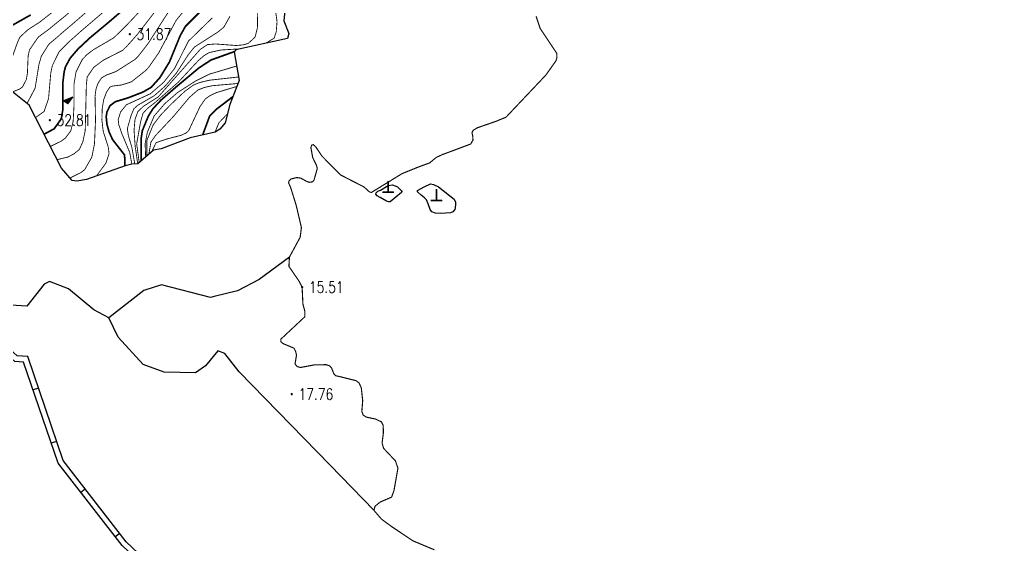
# Model space of a CAD drawing. Extents: x 404846 to 408477, y 3390929 to 3392894.
# Drawn here: x 406529 to 406617.2, y 3392216.5 to 3392263.1 of the extents above; entities that cross this region are included whole.
import ezdxf
from ezdxf.enums import TextEntityAlignment as Align

# ---------------------------------------------------------------- set-up
doc = ezdxf.new("R2010")
doc.units = 0
doc.header["$LTSCALE"] = 0.5
doc.layers.get('0').update_dxf_attribs({"linetype": 'CONTINUOUS'})
for name, color, linetype in [('DGX', 2, 'CONTINUOUS'), ('DMTZ', 3, 'CONTINUOUS'), ('GCD', 1, 'CONTINUOUS'), ('SXSS', 5, 'CONTINUOUS'), ('ZBTZ', 3, 'CONTINUOUS')]:
    doc.layers.add(name, color=color, linetype=linetype)
doc.styles.add('HZ', font='rs.shx', dxfattribs={"width": 0.8, "bigfont": 'hztxt.shx'})
doc.linetypes.add('1033B', pattern='A,1,[186,AAA.SHX,S=1,R=0,X=0,Y=0],1', length=2)
doc.linetypes.add('10422', pattern='A,0.75,[150,AAA.SHX,S=0.5,R=0,X=0,Y=0.5],1.5,[177,AAA.SHX,S=1,R=0,X=0,Y=0.4],0.75', length=3)
doc.linetypes.add('1161', pattern='A,0,[149,AAA.SHX,S=0.15,R=0,X=0,Y=0],-1.6', length=1.6)

# ---------------------------------------------------------------- blocks, each defined once
blk = doc.blocks.new('*U39')
at = {"linetype": 'Continuous'}
for points in [[(-0.3, 0.5), (0, 1.5), (-0.9, 0)], [(-0.3, 0.5), (-0.9, 0), (0, 0)], [(-0.3, 0.5), (0, 0), (0, 1.5)]]:
    blk.add_solid(points, dxfattribs=at)
blk = doc.blocks.new('gc201')
for p, q in [((0, 1.5), (-0.9, 0)), ((0, 0), (-0.9, 0)), ((0, 0), (0, 1.5))]:
    blk.add_line(p, q)
at = {"linetype": 'Continuous'}
blk.add_blockref('*U39', (0, 0), dxfattribs=at)
blk = doc.blocks.new('GC200')
at = {"linetype": 'Continuous', "const_width": 0.2, "flags": 128}
blk.add_lwpolyline([(-0.1, 0, 1), (0.1, 0, 1)], format="xyb", close=True, dxfattribs=at)
blk = doc.blocks.new('gc195')
for p, q in [((0, 0), (0, 2)), ((-1, 0), (1, 0))]:
    blk.add_line(p, q)
at = {"const_width": 0.3, "flags": 128}
for points in [[(0, 0), (0, 2)], [(1, 0), (-1, 0)]]:
    blk.add_lwpolyline(points, dxfattribs=at)

msp = doc.modelspace()

# ---------------------------------------------------------------- linework, layer by layer
at = {"layer": 'DGX', "linetype": 'Continuous', "flags": 128}
for points, const_width, elevation in [([(406552.312, 3392293.439), (406552.048, 3392292.947), (406551.42, 3392291.548), (406549.829, 3392287.348), (406548.856, 3392285.3), (406548.202, 3392283.741), (406547.629, 3392282.339), (406547.277, 3392281.405), (406547.141, 3392281.115), (406546.505, 3392279.933), (406545.963, 3392279.066), (406544.682, 3392277.35), (406543.69, 3392276.02), (406541.991, 3392273.965), (406539.076, 3392270.563), (406537.391, 3392268.863), (406534.581, 3392266.103), (406532.434, 3392264.162), (406531.011, 3392263.046), (406530.825, 3392262.895), (406529.882, 3392262.293), (406529.729, 3392262.189)], 0.075, 34.5), ([(406552.954, 3392292.567), (406552.697, 3392292.135), (406552.063, 3392290.915), (406550.39, 3392287.202), (406549.415, 3392285.28), (406548.829, 3392283.782), (406548.335, 3392282.26), (406548.063, 3392281.245), (406547.958, 3392280.925), (406547.38, 3392279.63), (406546.819, 3392278.704), (406545.473, 3392276.92), (406544.431, 3392275.539), (406542.677, 3392273.378), (406539.601, 3392269.603), (406537.952, 3392267.947), (406535.167, 3392265.294), (406533.14, 3392263.493), (406531.811, 3392262.412), (406531.64, 3392262.262), (406530.788, 3392261.642), (406530.656, 3392261.531)], 0.075, 34), ([(406553.596, 3392291.694), (406553.346, 3392291.324), (406552.706, 3392290.282), (406550.951, 3392287.057), (406549.973, 3392285.259), (406549.456, 3392283.822), (406549.04, 3392282.181), (406548.849, 3392281.084), (406548.776, 3392280.735), (406548.256, 3392279.328), (406547.676, 3392278.341), (406546.264, 3392276.491), (406545.172, 3392275.057), (406543.363, 3392272.791), (406540.126, 3392268.643), (406538.513, 3392267.03), (406535.752, 3392264.486), (406533.845, 3392262.824), (406532.611, 3392261.777), (406532.456, 3392261.63), (406531.694, 3392260.99), (406531.582, 3392260.872)], 0.075, 33.5), ([(406554.238, 3392290.822), (406553.995, 3392290.513), (406553.348, 3392289.649), (406551.513, 3392286.911), (406550.532, 3392285.238), (406550.083, 3392283.862), (406549.746, 3392282.103), (406549.635, 3392280.924), (406549.594, 3392280.545), (406549.131, 3392279.025), (406548.532, 3392277.979), (406547.055, 3392276.061), (406545.913, 3392274.575), (406544.049, 3392272.205), (406540.651, 3392267.683), (406539.074, 3392266.113), (406536.337, 3392263.678), (406534.551, 3392262.155), (406533.411, 3392261.143), (406533.272, 3392260.997), (406532.6, 3392260.338), (406532.509, 3392260.214)], 0.075, 33), ([(406556.802, 3392279.9), (406556.97, 3392279.596), (406557.206, 3392278.973), (406557.276, 3392277.979), (406556.94, 3392275.9), (406555.914, 3392273.342), (406555.598, 3392272.915), (406555.237, 3392272.689), (406552.702, 3392272.444), (406551.198, 3392272.225), (406550.631, 3392271.935), (406549.365, 3392271.125), (406548.973, 3392270.833), (406548.37, 3392270.084), (406546.234, 3392266.953), (406543.933, 3392264.286), (406542.914, 3392263.037), (406541.367, 3392260.154), (406540.79, 3392259.321), (406540.486, 3392258.884), (406540.208, 3392258.583)], 0.075, 30.5), ([(406550.065, 3392276.761), (406549.828, 3392276.42), (406548.39, 3392274.714), (406547.088, 3392273.088), (406545.644, 3392271.234), (406543.727, 3392268.55), (406541.865, 3392266.114), (406540.454, 3392264.656), (406538.512, 3392262.601), (406537.89, 3392261.983), (406537.559, 3392261.662), (406537.342, 3392261.468)], 0.075, 32), ([(406548.582, 3392273.375), (406547.793, 3392272.431), (406546.553, 3392270.851), (406544.563, 3392268.018), (406542.554, 3392265.505), (406541.274, 3392264.117), (406539.464, 3392261.785), (406538.857, 3392261.095), (406538.535, 3392260.736), (406538.156, 3392260.372)], 0.075, 31.5), ([(406550.242, 3392273.423), (406549.478, 3392272.878), (406548.498, 3392271.775), (406547.461, 3392270.467), (406545.399, 3392267.486), (406543.244, 3392264.896), (406542.094, 3392263.577), (406540.415, 3392260.969), (406539.823, 3392260.208), (406539.51, 3392259.81), (406539.3, 3392259.595)], 0.075, 31), ([(406539.646, 3392265.217), (406536.923, 3392262.87), (406535.254, 3392261.481), (406534.208, 3392260.502), (406533.504, 3392259.682), (406533.087, 3392258.913), (406532.977, 3392258.499), (406532.865, 3392257.597), (406532.845, 3392256.215), (406532.846, 3392255.063), (406532.72, 3392254.299), (406532.086, 3392253.41), (406531.187, 3392252.927)], 0.15, 32.5), ([(406550.182, 3392265.329), (406550.13, 3392262.363), (406549.921, 3392261.543), (406549.306, 3392260.987), (406548.877, 3392260.862), (406548.238, 3392260.805), (406546.407, 3392260.943), (406545.699, 3392260.887), (406545.045, 3392260.45), (406543.806, 3392259.05), (406541.323, 3392256.238), (406541.323, 3392256.238), (406540.006, 3392255.404), (406539.518, 3392254.94), (406539.262, 3392254.247), (406539.177, 3392253.277), (406539.277, 3392251.854), (406539.505, 3392250.3)], 0.075, 28.5), ([(406545.567, 3392264.328), (406543.734, 3392262.497), (406543.283, 3392261.695), (406542.319, 3392259.338), (406541.474, 3392257.958), (406540.699, 3392257.088), (406539.945, 3392256.661), (406538.646, 3392256.155), (406538.646, 3392256.155), (406537.522, 3392255.817), (406537.041, 3392255.462), (406536.769, 3392254.894), (406536.704, 3392254.471), (406536.771, 3392253.807), (406536.959, 3392253.131), (406537.277, 3392252.437), (406538.335, 3392251.082), (406538.375, 3392250.13)], 0.15, 30), ([(406527.955, 3392262.37), (406530.009, 3392263.528)], 0.15, 35), ([(406551.727, 3392263.999), (406551.873, 3392262.93), (406551.804, 3392262.045), (406551.626, 3392261.467), (406550.882, 3392261.007)], 0.075, 28), ([(406546.135, 3392263.268), (406544.006, 3392261.195), (406542.781, 3392258.77), (406541.815, 3392257.541), (406540.63, 3392256.521), (406538.498, 3392255.54), (406538.498, 3392255.54), (406537.976, 3392254.896), (406537.77, 3392254.212), (406537.823, 3392253.765), (406538.091, 3392252.988), (406538.788, 3392251.324), (406538.984, 3392250.261)], 0.075, 29.5), ([(406547.699, 3392263.412), (406547.16, 3392262.451), (406546.654, 3392262.022), (406544.545, 3392260.673), (406543.992, 3392259.985), (406542.943, 3392258.366), (406541.946, 3392257.208), (406540.966, 3392256.343), (406539.523, 3392255.509), (406539.171, 3392255.205), (406539.171, 3392255.205), (406538.928, 3392254.628), (406538.584, 3392253.432), (406538.666, 3392252.826), (406538.984, 3392251.757), (406539.244, 3392250.28)], 0.075, 29), ([(406529.729, 3392262.189), (406529.033, 3392261.538), (406528.819, 3392261.059), (406527.949, 3392258.61), (406527.593, 3392258.109), (406527.359, 3392258.05), (406526.599, 3392258.194)], 0.075, 34.5), ([(406530.656, 3392261.531), (406529.894, 3392260.418), (406529.772, 3392259.877), (406529.709, 3392258.345), (406529.611, 3392257.784), (406529.278, 3392257.131), (406529.019, 3392256.943), (406528.386, 3392256.68)], 0.075, 34), ([(406531.582, 3392260.872), (406530.944, 3392259.856), (406530.733, 3392259.12), (406530.393, 3392257.018), (406529.677, 3392255.658)], 0.075, 33.5), ([(406537.342, 3392261.468), (406535.544, 3392260.416), (406534.978, 3392259.985), (406534.564, 3392259.545), (406534.023, 3392258.446), (406533.849, 3392257.4), (406533.846, 3392255.474), (406533.77, 3392254.051), (406533.554, 3392253.21), (406533.081, 3392252.585), (406532.7, 3392252.306), (406531.746, 3392251.84)], 0.075, 32), ([(406532.509, 3392260.214), (406531.927, 3392259.043), (406531.78, 3392258.348), (406531.586, 3392256.095), (406531.189, 3392254.944), (406530.427, 3392254.403)], 0.075, 33), ([(406538.156, 3392260.372), (406536.457, 3392259.507), (406535.59, 3392258.861), (406535.015, 3392258.004), (406534.943, 3392257.32), (406534.84, 3392253.239), (406534.637, 3392252.271), (406534.314, 3392251.556), (406533.826, 3392251.175), (406533.293, 3392250.894), (406532.35, 3392250.668)], 0.075, 31.5), ([(406548.568, 3392260.508), (406546.899, 3392260.406), (406545.851, 3392260.176), (406545.394, 3392259.908), (406544.911, 3392259.495), (406543.104, 3392257.546), (406541.021, 3392255.723), (406540.36, 3392255.206), (406539.969, 3392254.778), (406539.753, 3392254.002), (406539.41, 3392252.078), (406539.636, 3392250.413)], 0.075, 28), ([(406548.059, 3392260.254), (406546.015, 3392259.521), (406544.94, 3392258.817), (406542.944, 3392257.15), (406541.568, 3392255.953), (406540.855, 3392255.187), (406540.443, 3392254.528), (406539.912, 3392253.241), (406539.797, 3392252.475), (406539.809, 3392250.561)], 0.15, 27.5), ([(406539.3, 3392259.595), (406537.579, 3392258.497), (406536.714, 3392258.174), (406536.287, 3392257.923), (406535.98, 3392257.451), (406535.796, 3392256.929), (406535.715, 3392256.308), (406535.755, 3392254.117), (406535.663, 3392252.058), (406535.43, 3392250.899), (406534.795, 3392249.779), (406534.435, 3392249.504), (406533.477, 3392249.032)], 0.075, 31), ([(406540.208, 3392258.583), (406538.958, 3392257.589), (406538.078, 3392257.299), (406537.266, 3392257.201), (406537.021, 3392257.102), (406536.735, 3392256.666), (406536.482, 3392255.993), (406536.349, 3392255.189), (406536.322, 3392254.19), (406536.438, 3392253.195), (406536.889, 3392251.772), (406536.958, 3392251.195), (406536.679, 3392250.363), (406535.844, 3392249.22)], 0.075, 30.5), ([(406548.28, 3392258.98), (406545.828, 3392258.248), (406544.59, 3392257.62), (406543.065, 3392256.644), (406541.922, 3392255.659), (406540.962, 3392254.542), (406540.363, 3392253.12), (406540.159, 3392252.069), (406540.207, 3392250.902)], 0.075, 27), ([(406548.449, 3392258.008), (406545.88, 3392257.725), (406545.025, 3392257.523), (406544.443, 3392257.288), (406543.665, 3392256.718), (406542.429, 3392255.556), (406541.525, 3392254.606), (406540.876, 3392253.759), (406540.311, 3392252.364), (406540.307, 3392250.988)], 0.075, 26.5), ([(406548.398, 3392257.431), (406546.143, 3392257.236), (406545.421, 3392257.08), (406544.839, 3392256.847), (406544.114, 3392256.218), (406542.699, 3392254.533), (406541.077, 3392252.798), (406540.677, 3392252.231), (406540.488, 3392251.143)], 0.075, 26), ([(406548.298, 3392257.167), (406546.519, 3392256.63), (406545.945, 3392256.369), (406545.509, 3392256.062), (406545.027, 3392255.368), (406544.478, 3392254.201), (406544.031, 3392253.24), (406543.825, 3392253.053), (406543.371, 3392252.835), (406542.004, 3392252.479), (406541.131, 3392252.173), (406540.74, 3392251.359)], 0.075, 25.5), ([(406547.959, 3392256.267), (406546.477, 3392255.135), (406545.888, 3392254.532), (406545.268, 3392252.855)], 0.15, 25), ([(406547.486, 3392254.755), (406546.717, 3392253.946), (406546.367, 3392253.113)], 0.075, 24.5)]:
    msp.add_lwpolyline(points, dxfattribs=dict(at, const_width=const_width, elevation=elevation))
at = {"layer": 'DMTZ', "linetype": '1033B', "elevation": 29.012, "flags": 128}
msp.add_lwpolyline([(406565.902, 3392301.372), (406560.229, 3392300.953), (406558.55, 3392300.577), (406557.26, 3392299.592), (406556.992, 3392299.025), (406556.845, 3392296.551), (406557.441, 3392293.586), (406558.271, 3392291.283), (406557.599, 3392290.024), (406556.611, 3392288.52), (406556.409, 3392287.852), (406556.644, 3392286.615), (406558.714, 3392284.902), (406560.759, 3392283.654), (406561.98, 3392282.849), (406562.639, 3392282.942), (406564.317, 3392282.801), (406565.052, 3392282.412), (406566.843, 3392281.796), (406568.722, 3392280.193), (406569.771, 3392279.058), (406569.835, 3392278.644), (406569.453, 3392277.501), (406564.639, 3392275.035), (406557.316, 3392269.799), (406552.752, 3392265.771), (406552.479, 3392262.989), (406552.932, 3392261.862), (406552.799, 3392261.42), (406548.229, 3392260.435), (406548.059, 3392260.254), (406548.501, 3392257.706), (406547.695, 3392255.565), (406547.277, 3392253.946), (406546.795, 3392253.361), (406546.367, 3392253.113), (406544.17, 3392252.597), (406541.591, 3392251.635), (406540.908, 3392251.504), (406539.505, 3392250.3), (406538.984, 3392250.261), (406538.375, 3392250.13), (406534.947, 3392248.897), (406534.095, 3392248.757), (406533.672, 3392248.801), (406532.745, 3392249.899), (406529.852, 3392255.52), (406528.386, 3392256.68), (406527.18, 3392257.428), (406523.717, 3392261.996)], dxfattribs=at)
at = {"layer": 'SXSS', "linetype": 'Continuous'}
for p, q in [((406530.684, 3392230.374), (406530.211, 3392230.213)), ((406532.298, 3392225.642), (406531.825, 3392225.481)), ((406534.845, 3392221.412), (406534.45, 3392221.106)), ((406537.909, 3392217.461), (406537.514, 3392217.155))]:
    msp.add_line(p, q, dxfattribs=at)
at = {"layer": 'SXSS', "linetype": 'Continuous', "const_width": 0.1, "elevation": 15.506, "flags": 128}
msp.add_lwpolyline([(406565.841, 3392216.015), (406563.944, 3392216.81), (406562.057, 3392218.071), (406561.15, 3392218.738), (406560.485, 3392219.51), (406560.577, 3392219.886), (406561.042, 3392220.259), (406562.044, 3392220.691), (406562.255, 3392221.261), (406562.61, 3392223.261), (406562.387, 3392223.911), (406561.337, 3392225.027), (406561.203, 3392225.503), (406561.316, 3392226.393), (406561.302, 3392227.063), (406561.143, 3392227.374), (406560.62, 3392227.627), (406559.813, 3392227.796), (406559.526, 3392227.975), (406559.402, 3392228.303), (406559.48, 3392229.261), (406559.357, 3392230.399), (406559.154, 3392230.839), (406558.875, 3392231.043), (406557.08, 3392231.483), (406556.916, 3392231.655), (406556.719, 3392232.159), (406556.525, 3392232.361), (406556.236, 3392232.453), (406555.238, 3392232.448), (406553.967, 3392232.21), (406553.654, 3392232.289), (406553.472, 3392232.528), (406553.603, 3392233.309), (406553.516, 3392233.658), (406553.382, 3392233.921), (406552.418, 3392234.327), (406552.213, 3392234.492), (406552.205, 3392234.715), (406554.337, 3392236.708), (406554.338, 3392237.208), (406554.171, 3392237.854), (406554.101, 3392239.347), (406553.847, 3392239.843), (406552.93, 3392241.187), (406552.973, 3392242.005), (406553.93, 3392243.783), (406554.038, 3392244.636), (406553.576, 3392246.609), (406553.087, 3392248.176), (406552.901, 3392248.604), (406552.939, 3392248.788), (406553.12, 3392248.948), (406553.614, 3392249.076), (406553.985, 3392249.024), (406554.515, 3392248.727), (406554.75, 3392248.653), (406555.024, 3392248.697), (406555.159, 3392248.851), (406555.45, 3392249.89), (406555.382, 3392250.15), (406555.044, 3392250.844), (406554.88, 3392251.743), (406554.95, 3392251.96), (406555.093, 3392252.002), (406555.31, 3392251.804), (406555.864, 3392250.978), (406557.527, 3392249.303), (406559.605, 3392248.236), (406560.072, 3392247.807), (406560.248, 3392247.751), (406562.969, 3392249.422), (406564.388, 3392249.999), (406565.417, 3392250.374), (406566.007, 3392250.863), (406566.541, 3392251.11), (406569.076, 3392252.058), (406569.186, 3392252.264), (406569.276, 3392252.41), (406569.253, 3392252.744), (406569.185, 3392253.07), (406569.294, 3392253.275), (406569.646, 3392253.492), (406571.329, 3392254.077), (406572.203, 3392254.435), (406575.751, 3392258.187), (406576.635, 3392259.437), (406576.73, 3392259.732), (406576.708, 3392260.123), (406575.237, 3392262.322), (406574.871, 3392263.409)], dxfattribs=at)
at = {"layer": 'SXSS', "linetype": 'Continuous', "elevation": 15.506, "flags": 128}
for points in [[(406564.683, 3392247.505), (406564.36, 3392247.809), (406564.344, 3392247.915), (406564.925, 3392248.257), (406565.501, 3392248.533), (406565.78, 3392248.462), (406566.219, 3392248.257), (406567.611, 3392247.158), (406567.715, 3392246.902), (406567.735, 3392246.708), (406567.702, 3392246.389), (406567.658, 3392246.25), (406567.483, 3392246.035), (406567.279, 3392245.946), (406566.381, 3392245.876), (406565.953, 3392245.928), (406565.624, 3392246.031), (406565.467, 3392246.234), (406565.29, 3392246.736), (406565.139, 3392247.101), (406564.971, 3392247.271), (406564.683, 3392247.505)], [(406561.75, 3392248.379), (406562.121, 3392248.428), (406562.352, 3392248.355), (406562.562, 3392248.243), (406562.911, 3392247.941), (406562.956, 3392247.853), (406562.927, 3392247.762), (406561.92, 3392246.919), (406561.794, 3392246.913), (406561.602, 3392246.985), (406561.036, 3392247.299), (406560.772, 3392247.462), (406560.658, 3392247.6), (406560.671, 3392247.71), (406560.813, 3392247.87), (406561.071, 3392247.971), (406561.75, 3392248.379)]]:
    msp.add_lwpolyline(points, close=True, dxfattribs=at)
at = {"layer": 'SXSS', "color": 7, "linetype": 'Continuous', "elevation": 24.109, "flags": 128}
msp.add_lwpolyline([(406617.15, 3392192.031), (406584.662, 3392198.938), (406567.257, 3392202.383), (406554.082, 3392205.107), (406552.734, 3392205.398), (406545.445, 3392210.153), (406538.482, 3392216.722), (406532.874, 3392223.954), (406529.731, 3392233.169), (406528.785, 3392233.235), (406526.393, 3392235.372)], dxfattribs=at)
at = {"layer": 'SXSS', "linetype": '10422', "elevation": 24.109, "flags": 128}
msp.add_lwpolyline([(406617.046, 3392191.542), (406584.561, 3392198.448), (406567.158, 3392201.893), (406553.979, 3392204.618), (406552.538, 3392204.929), (406545.134, 3392209.759), (406538.111, 3392216.385), (406532.428, 3392223.714), (406529.365, 3392232.693), (406528.579, 3392232.748), (406526.06, 3392234.999)], dxfattribs=at)
at = {"layer": 'ZBTZ', "linetype": '1161', "flags": 128}
for points, elevation in [([(406552.973, 3392242.005), (406550.275, 3392240.031), (406548.378, 3392239.006), (406546.289, 3392238.513)], 17.033), ([(406560.485, 3392219.51), (406556.551, 3392223.554), (406548.5, 3392231.816), (406547.227, 3392233.436), (406546.622, 3392233.68), (406545.522, 3392232.344), (406544.634, 3392231.718), (406541.859, 3392231.781), (406539.975, 3392232.468), (406537.754, 3392234.89), (406536.948, 3392236.604), (406535.607, 3392237.332), (406533.344, 3392239.191), (406531.655, 3392239.847), (406531.198, 3392239.6), (406529.663, 3392237.642), (406527.24, 3392237.81), (406526.578, 3392237.567), (406526.276, 3392236.862), (406526.393, 3392235.372)], 18.87), ([(406546.289, 3392238.513), (406545.962, 3392238.412), (406541.622, 3392239.548), (406540.054, 3392239.032), (406536.948, 3392236.604)], 19.845)]:
    msp.add_lwpolyline(points, dxfattribs=dict(at, elevation=elevation))

# ---------------------------------------------------------------- block references
at = {"layer": 'DMTZ', "linetype": 'Continuous', "xscale": 0.5, "yscale": 0.5, "rotation": 322.5642438920758}
msp.add_blockref('gc201', (406533.283, 3392255.632, 32.68), dxfattribs=at)
at = {"layer": 'GCD', "linetype": 'Continuous'}
ref = msp.add_blockref('GC200', (406538.8, 3392261.808, 31.869), dxfattribs=dict(at, xscale=0.5, yscale=0.5, zscale=0.5))
ref.add_attrib('height', '31.87', dxfattribs={"linetype": 'Continuous', "height": 1, "style": 'HZ', "width": 0.8}).set_placement((406539.4, 3392261.808, 31.869), align=Align.MIDDLE_LEFT)
ref = msp.add_blockref('GC200', (406531.698, 3392254.179, 32.806), dxfattribs=dict(at, xscale=0.5, yscale=0.5, zscale=0.5))
ref.add_attrib('height', '32.81', dxfattribs={"linetype": 'Continuous', "height": 1, "style": 'HZ', "width": 0.8}).set_placement((406532.298, 3392254.179, 32.806), align=Align.MIDDLE_LEFT)
ref = msp.add_blockref('GC200', (406554.101, 3392239.347, 15.506), dxfattribs=dict(at, xscale=0.5, yscale=0.5, zscale=0.5))
ref.add_attrib('height', '15.51', dxfattribs={"linetype": 'Continuous', "height": 1, "style": 'HZ', "width": 0.8}).set_placement((406554.701, 3392239.347, 15.506), align=Align.MIDDLE_LEFT)
ref = msp.add_blockref('GC200', (406553.178, 3392229.84, 17.761), dxfattribs=dict(at, xscale=0.5, yscale=0.5, zscale=0.5))
ref.add_attrib('height', '17.76', dxfattribs={"linetype": 'Continuous', "height": 1, "style": 'HZ', "width": 0.8}).set_placement((406553.778, 3392229.84, 17.761), align=Align.MIDDLE_LEFT)
at = {"layer": 'SXSS', "linetype": 'Continuous', "xscale": 0.5, "yscale": 0.5}
for p in [(406561.745, 3392247.769), (406566.023, 3392247.037)]:
    msp.add_blockref('gc195', p, dxfattribs=at)

doc.saveas('drawing.dxf')
